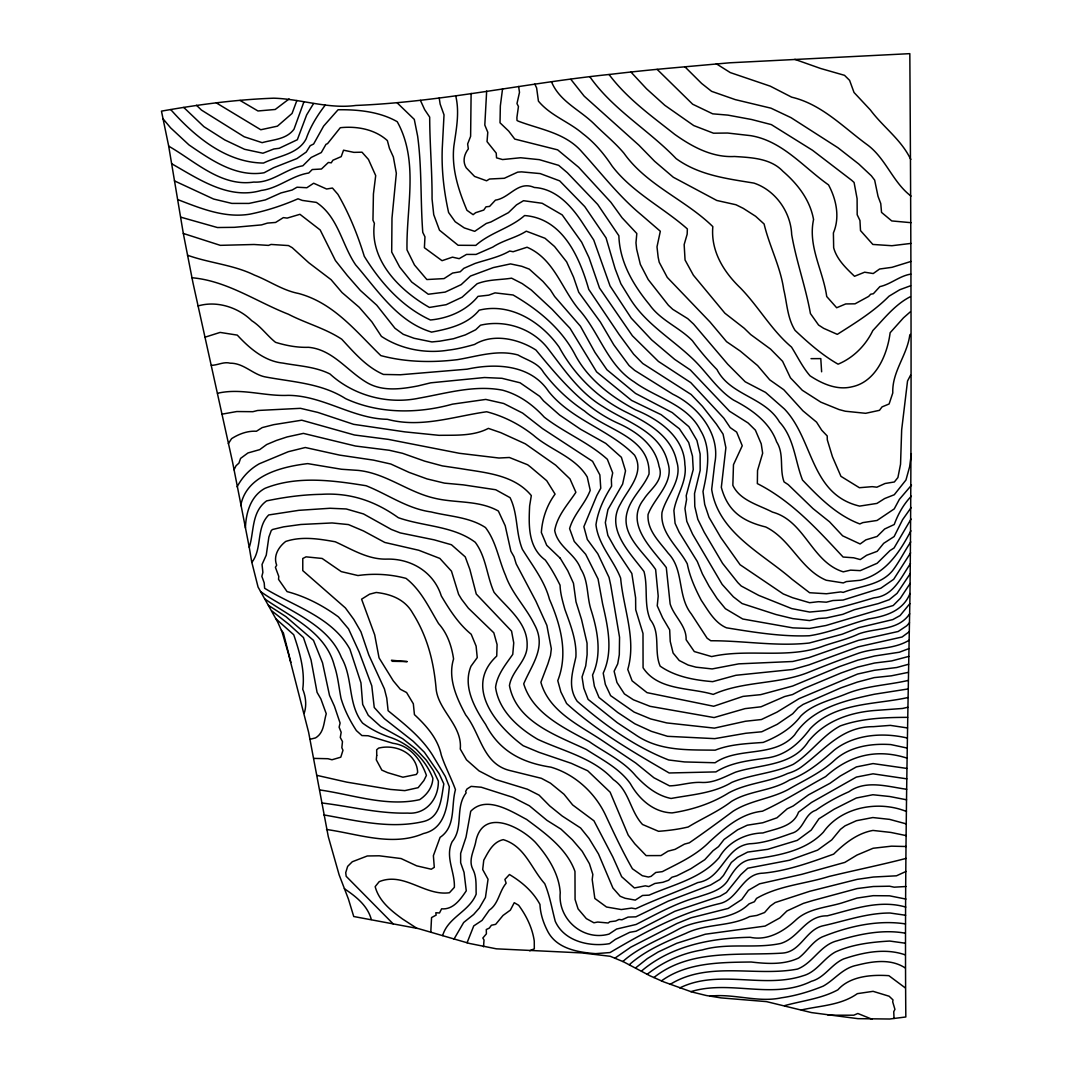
<?xml version="1.0" encoding="UTF-8"?>
<svg xmlns="http://www.w3.org/2000/svg" width="1073" height="1073" viewBox="0 0 1073 1073"><rect width="100%" height="100%" fill="white"/><g stroke="black" fill="none" stroke-linecap="round" stroke-linejoin="round"><path stroke-width="1.5" d="M455.676 95.658C459.794 112.491 456.226 129.471 453.866 146.169C451.384 168.421 458.453 190.109 466.956 210.308L473.126 214.68L475.634 212.695L483.775 210.053L486.002 206.821L489.583 206.418L495.444 200.141C509.957 197.942 517.924 180.344 534.327 187.48C556.203 188.754 571.681 206.231 582.854 223.439L593.758 240.044L610.041 285.901L631.246 318.144L651.606 339.846L674.689 359.388L690.341 369.957L729.533 411.227L748.109 422.99L755.392 430.152L761.226 443.833L762.662 453.222L757.538 470.484L757.35 483.601C791.659 500.997 817.291 529.338 843.096 557.035L853.665 557.786L860.264 559.57L866.662 555.264L877.178 551.321L883.696 543.327L894.131 536.567L902.594 519.681L911.192 507.516M471.114 93.364L470.618 136.325L467.64 143.956L468.338 148.892C464.072 154.525 462.423 161.406 466.219 167.804L474.574 176.428L486.579 180.801L489.503 179.017L504.31 178.279L517.682 172.136L521.558 171.868L540.188 173.585L559.69 180.868L584.772 206.606L606.057 237.884L615.097 268.652L620.891 283.782L630.347 299.099C645.57 323.442 670.665 338.183 691.106 357.322C706.007 370.762 716.482 389.217 733.516 400.068C751.435 409.282 769.623 422.078 776.624 441.848C784.47 454.187 779.199 468.888 784.081 481.925L788.159 484.58L812.972 508.562L829.523 521.8L842.627 535.816L860.13 543.984L865.884 539.853L877.124 536.446L884.648 529.002L894.225 524.523C898.074 514.101 903.56 504.243 911.339 496.182M483.534 946.788L484.017 939.975L482.837 938.03L486.391 933.859L486.297 929.526L489.355 928.065L491.394 925.261L495.672 924.336L503.036 915.443L510.359 910.119L514.249 902.701L518.648 905.25C526.307 915.618 532.342 927.783 534.26 941.034L534.314 948.8L529.713 950.799M245.422 527.956C245.945 512.773 250.626 496.128 264.937 488.349C297.033 475.446 332.871 480.396 366.108 485.734C387.809 494.345 407.284 508.696 431.145 511.942C449.48 516.515 469.357 516.985 485.492 527.554C496.209 541.57 498.61 559.529 505.584 575.463C511.901 593.543 526.065 607.318 534.381 624.419C546.922 646.992 532.034 664.066 523.718 683.836C532.785 713.545 564.022 727.896 589.345 741.684C605.092 752.777 623.359 760.824 635.833 775.94C645.597 786.268 656.77 795.589 671.081 798.473C691.696 794.65 713.545 793.323 731.813 782.378C751.636 774.17 773.579 773.432 793.242 764.352C810.531 753.568 822.039 735.702 840.213 725.938C861.753 718.226 885.077 717.408 907.61 717.354M486.659 91.071L484.808 125.045L487.786 132.301L487.035 141.623L496.222 153.117L496.544 157.838L502.566 159.555L520.62 157.744L539.343 159.662L558.671 165.349L567.349 172.713L597.688 204.433L618.866 235.738C619.684 262 633.164 284.935 649.473 304.665C660.485 320.384 679.45 327.372 692.447 340.771C699.945 350.951 708.167 360.555 717.005 369.608C730.163 395.494 764.888 396.93 779.508 422.051C794.275 437.999 794.986 460.921 802.524 480.06C819.236 497.617 836.792 515.255 859.835 523.946L862.799 522.618L877.057 520.459L894.238 508.897L899.375 499.347L911.5 485.144M502.566 88.764L500.34 105.919L500.018 122.791L508.709 131.107L514.758 139.074L557.652 149.858L578.629 167.24L610.872 202.261L622.032 217.725L636.812 233.525L635.967 242.833L636.624 249.07L640.34 264.387L648.199 279.53L668.412 305.269L672.784 309.346L687.753 318.654L693.601 324.073L727.749 364.23L745.212 381.8L765.545 392.396L784.443 409.014C813.683 439.608 810.249 494.438 859.621 506.107L876.949 503.411L884.621 498.556L894.278 494.733L905.961 480.007L909.636 466.715L911.353 453.611M240.741 505.611C246.28 475.339 281.797 466.715 307.71 463.616L341.442 469.25L358.208 470.403C385.757 473.247 407.566 491.89 433.988 498.073C455.462 503.398 478.424 499.87 498.368 511.03L505.209 525.77L510.896 551.254L514.007 556.713L516.193 563.875L535.896 601.162L546.868 625.358L551.334 648.816L550.503 655.496L547.914 663.798L540.886 682.254C548.866 711.077 578.199 724.691 601.269 739.887L635.726 763.01L653.94 777.777L669.539 785.865C679.678 785.664 690.288 782.002 700.723 782.391C713.625 783.384 724.06 776.986 735.515 772.184C760.449 764.03 792.598 766.471 808.519 741.215C824.748 721.338 848.81 712.767 873.704 710.567L902.554 708.462L907.758 707.281M251.82 562.413C262.59 548.598 255.79 527.903 268.706 514.96L298.831 510.332L330.041 508.267L346.217 508.964L363.519 513.94L391.377 529.472L400.256 532.905L434.163 539.84L451.465 544.762L465.253 556.887L469.867 569.428L476.264 594.04L511.566 631.139L513.739 642.888L512.76 654.369C505.691 664.549 497.215 674.568 495.565 687.31C498.784 710.755 518.38 727.977 537.707 739.31C563.566 751.368 593.342 757.739 613.327 779.575C629.274 790.251 629.972 811.054 642.539 824.493L658.527 831.307C668.734 830.542 678.203 829.349 688.182 826.988C702.614 818.176 717.944 811.711 731.504 801.383C749.343 790.452 771.635 791.23 789.513 780.004C806.708 773.861 820.845 761.897 834.338 749.987C854.631 734.214 883.186 732.282 907.342 738.036M304.142 713.411C306.824 705.591 305.818 696.739 302.734 689.228C305.201 670.987 299.649 652.089 293.72 634.747L276.257 619.134M249.271 547.378L232.573 462.141L192.992 282.896L183.335 233.579L168.649 145.901L161.46 111.136C198.572 104.55 236.073 99.548 273.749 98.193C301.231 98.957 328.003 109.205 355.82 105.449C441.66 101.989 525.837 82.97 611.154 74.265A1512.984 1121.58 -6.8 0 1 670.41 68.109L729.761 62.797L909.824 53.65C910.977 234.705 911.876 415.761 909.944 596.803C907.356 736.843 904.552 876.936 905.827 1016.976L889.691 1019.015L857.971 1018.666L811.496 1012.59L766.498 1001.619L721.016 997.89L706.195 995.489L691.696 991.921L663.624 981.849L649.997 975.8L623.587 961.837L610.229 956.284L581.861 952.918L496.383 948.827L469.558 943.475L418.322 928.588L353.741 916.516L348.403 899L339.122 874.817L328.298 836.699L308.622 732.322L288.489 653.94L281.971 631.648L277.733 622.139L258.057 587.038L251.672 561.729L249.271 547.378C254.247 531.497 251.256 512.049 266.6 500.89C284.653 497.107 302.908 494.626 321.377 494.331C350.214 492.561 374.906 500.943 398.338 517.696C423.701 526.602 453.222 525.783 475.259 542.294C486.203 557.008 486.713 575.866 494.063 592.323C507.167 608.123 527.849 622.635 527.138 645.45C527.366 660.794 511.861 670.558 509.447 685.567C516.381 722.142 556.672 735.421 586.354 749.504C601.873 759.63 619.188 768.134 630.28 783.531C638.931 798.983 653.363 812.328 672.06 812.905C691.978 809.9 711.734 803.529 728.688 792.893C747.17 782.874 768.603 782.405 787.555 773.512A48.822 34.497 11.6 0 0 800.82 767.356C824.144 750.456 841.178 726.475 873.422 726.662L890.362 725.375L907.49 727.95M296.886 100.486L292.057 113.443L277.438 126.158L260.793 129.753L216.37 102.928M303.847 102.056L293.989 129.229C286.25 139.557 273.333 139.477 262.147 142.669L244.188 136.767L201.442 110.063L196.52 105.288M454 939.103L463.67 922.498L473.636 914.478L479.349 907.973L485.452 897.444L488.041 879.27L482.689 869.532L483.762 860.197C488.363 851.922 492.775 842.037 503.224 839.636C524.979 846.208 531.041 868.352 544.735 883.669C549.765 895.673 551.911 908.576 555.224 921.224C564.103 941.356 589.6 947.097 609.504 943.663L615.406 939.371L629.744 932.316L636.115 931.19L674.877 911.272L720.05 896.223L726.434 892.468L740.786 874.656L747.76 868.218L789.446 860.238L817.572 850.138L831.723 839.918L840.414 829.375L845.041 825.834L856.415 820.711L872.845 817.546L889.557 819.37L906.377 823.916M234.048 469.786L236.06 465.722L238.93 463.147L240.58 458.399L247.97 452.954L259.693 449.641L266.708 444.53L276.418 440.453L287.054 436.952L303.391 433.385L355.431 446.019L389.284 450.271L402.59 453.316L424.76 461.162L442.371 465.897L460.585 468.606C485.573 472.817 513.9 474.548 531.323 495.578L529.633 505.893C528.734 524.764 527.715 547.176 545.325 560.093C550.999 568.006 555.747 576.469 560.052 585.187C560.294 593.503 562.695 601.484 564.894 609.437C570.393 624.66 576.764 640.393 575.906 656.864C572.741 671.899 567.255 686.787 577.194 701.273C604.582 725.107 634.666 746.687 668.68 759.979L684.494 761.937L715.087 762.755C738.667 746.432 773.901 758.235 794.583 734.951C812.02 707.965 845.175 700.454 874.495 694.218L908.08 688.96M313.531 103.571L306.65 114.905L297.342 139.718L279.168 148.302L273.83 148.986L262.925 153.224L244.55 149.295L224.78 139.933L203.91 126.668L183.751 107.434M237.12 486.807C242.23 477.096 249.741 469.156 259.304 463.777L288.302 451.706L305.282 447.508L339.645 455.113L373.498 460.129L390.813 464.019L409.148 472.415L427.054 478.92L444.477 483.132L463.254 484.862L495.726 489.744L510.064 497.671C518.125 514.007 515.577 532.503 522.35 549.242C532.221 565.35 544.548 580.694 549.456 599.284C560.643 624.996 568.435 653.47 557.772 680.644L560.857 691.897L566.611 703.512C597.218 731.437 633.58 752.2 669.15 772.976L715.919 771.903C731.853 761.964 750.349 760.475 768.362 757.766C786.71 754.695 799.559 742.918 810.276 728.607C835.384 702.265 875.099 704.8 907.906 697.544M910.534 375.268L907.53 381.022L901.669 429.804L900.542 464.247L897.913 477.539L894.359 481.978L885.064 483.494L876.882 487.196L872.188 486.659L859.393 487.719L840.937 476.332L832.447 456.736L827.31 439.89L827.203 435.946L821.703 430.206L816.553 422.132L802.912 410.811L783.813 389.754L769.73 379.842L757.592 365.558L740.33 351.126L726.569 341.683L710.018 321.98L667.245 277.371L659.198 262.214L658.151 257.171L656.998 246.857L660.324 231.245L641.104 214.667C618.906 196.279 601.43 173.41 582.156 152.165C565.551 132.811 540.631 129.659 518.286 121.155L516.998 120.484L516.918 117.426L518.447 106.509L516.985 103.598L519.493 92.345L518.621 86.457M910.615 552.85L893.688 579.299L880.812 588.232L843.096 600.048L832.903 600.531L826.358 602.194L818.511 601.685L809.632 602.718L792.639 597.728L783.263 593.946L740.088 564.733L720.868 537.653L709.025 517.347L704.706 504.444L703.003 491.474C707.469 471.624 711.828 448.89 700.521 430.434C687.565 404.387 656.207 398.083 634.291 381.988C607.13 364.994 599.324 332 578.749 309.306C561.407 288.449 554.003 258.861 527.058 247.233L513.095 251.739L509.702 251.028C498.985 257.252 486.686 259.599 474.99 263.475L463.831 268.344L460.196 271.777L452.578 273.065L444.021 278.604L426.853 279.543L414.486 265.004L407.002 249.888C406.171 207.196 419.087 161.124 397.238 121.705C379.815 111.713 358.06 109.433 338.062 109.768L323.617 126.104L313.624 144.023L310.231 145.687L306.248 152.044L296.966 158.549L273.602 167.737L264.092 172.766C235.953 177.447 211.099 160.025 188.996 144.922L170.594 127.821L163.029 118.808M910.467 563.593C900.864 577.582 893.621 595.904 873.985 597.835C858.078 602.516 842.453 607.251 826.277 610.51L809.632 612.053L791.78 608.619L758.772 595.408L741.242 586.019L737.822 582.599L722.558 563.352L704.196 532.181L697.839 519.359L694.794 506.496L694.526 493.567L700.173 470.363L700.133 454.027L696.927 440.453L688.866 426.652L672.261 412.609L635.511 393.415L606.942 369.769L595.005 352.454L580.439 326.219L554.62 296.497L550.422 289.938L542.965 281.434L529.284 269.135L521.813 266.305L510.533 263.904L493.339 267.579L470.457 276.056L461.162 284.64L445.174 292.097L428.288 294.243L411.724 282.051L399.719 267.123L391.699 252.034L391.98 218.168L396.339 173.29L393.362 157.007L389.432 148.329L387.366 140.59C374.812 129.189 356.719 125.97 340.289 127.714L327.56 143.634L325.991 144.319L321.283 152.567L311.197 157.463L302.854 165.779C285.606 168.756 271.751 183.268 253.764 182.075C221.655 186.93 196.01 162.157 170.151 147.014L168.689 146.089M910.762 541.919C904.418 551.415 899.281 561.903 892.387 570.903C879.672 585.778 859.795 585.804 843.23 592.39L840.736 591.907L826.438 593.758L809.605 592.725L791.995 579.232C761.964 553.145 718.293 532.651 711.681 489.395L714.779 463.16C720.64 433.894 697.96 406.265 672.919 394.247L634.653 370.359L629.1 365.585L613.783 344.809L600.344 321.994L578.723 292.245L573.545 277.142L566.651 261.879L554.54 246.508L545.017 238.273L526.28 231.178C516.059 237.79 503.331 240.151 492.802 247.085L476.036 254.435L466.527 254.422L459.177 258.673L452.471 257.158L442.036 260.685L424.398 247.729L424.962 236.838L422.775 232.372C420.361 200.651 421.971 168.072 417.625 136.083L414.285 119.385L397.198 102.887M228.334 443.672L231.58 438.656C238.984 433.948 247.501 430.729 256.434 431.239L262.201 427.604L273.695 424.667L301.754 420.2L354.452 434.994L388.413 439.394L459.418 453.302L498.972 458.023L509.367 457.487L527.648 464.77L530.505 466.983L546.72 480.691L555.076 494.116C546.868 505.209 542.267 518.621 541.342 532.503L546.707 545.285L560.213 558.201M910.145 583.444L900.287 598.372L893.219 605.507L826.022 625.492L809.498 628.47L792.853 627.879L742.731 619L725.402 608.699L717.113 598.586L709.105 586.287L702.413 573.934L697.302 561.514L679.182 532.262L675.078 523.356L673.898 510.56C676.446 495.096 687.498 480.744 684.869 464.609C684.306 437.033 658.876 419.328 635.551 409.859C611.731 397.064 588.728 379.909 575.611 355.713C561.97 328.995 538.566 309.815 513.095 294.995L495.015 292.875L488.725 295.155L478.022 296.363C466.326 310.714 448.648 318.225 430.461 319.995C401.946 306.905 380.513 282.575 364.27 256.286C357.617 234.652 349.168 213.728 337.901 194.32L332.442 188.03L326.608 189.022L313.665 183.228L306.851 187.735L297.02 187.225L292.124 190.042L280.952 192.952L265.339 199.913L248.99 203.427L231.835 203.401L213.581 199.028L174.43 180.868M909.998 593.476C903.077 610.98 885.748 616.21 868.862 618.88C848.891 624.325 829.939 632.601 809.377 635.753C781.694 636.866 753.729 632.212 726.475 627.812C714.725 622.85 708.167 610.497 701.326 600.37C695.197 588.755 689.832 576.805 687.27 563.794L686.841 563.017C678.029 546.761 659.975 532.892 661.974 512.559C666.4 495.391 682.897 480.168 676.674 461.35C671.778 436.563 648.347 423.03 627.343 412.716C598.291 398.78 574.578 375.416 559.194 347.209C541.57 322.195 510.574 302.358 479.135 310.191C467.506 324.515 448.755 328.848 431.413 332.147L430.89 331.879C397.386 321.484 377.481 290.099 355.659 264.87C341.804 244.698 338.384 217.001 316.387 202.408L302.304 200.41L297.999 198.8C282.601 205.506 266.627 210.777 249.875 214.157C225.25 218.262 201.724 208.833 179.218 200.155L177.742 199.685M909.837 603.656L900.073 615.58L892.83 619.577L858.883 627.651L842.238 634.197L809.243 643.022C776.624 646.657 743.415 640.608 710.795 640.755L707.134 638.22L691.32 613.957C677.076 596.119 684.319 569.924 668.211 553.252L667.647 552.528C658.956 541.248 646.979 530.049 648.052 514.504C654.356 497.403 674.582 482.877 667.808 462.517C660.552 431.467 626.793 422.185 603.16 406.721C579.688 392.772 564.747 370.373 548.558 349.329C533.16 328.633 505.356 319.378 480.476 325.213L475.661 329.773L465.374 334.883L453.477 338.733L439.742 341.174L431.896 341.938L414.084 338.277L403.287 334.32L394.944 328.244L376.744 305.188L360.38 290.448L347.344 275.56L335.42 260.538L320.183 229.971L299.944 214.305L287.148 218.101L283.366 217.618L275.587 222.446L267.472 223.09L261.504 224.901L234.343 227.328L217.403 227.53L180.68 217.148M910.306 573.505L897.055 593.369L889.249 599.7L878.25 603.603L854.282 609.746L842.788 614.333L826.143 618.008L818.458 618.491L809.579 620.583L792.84 618.625L775.98 614.521L742.087 603.549L733.382 596.829L722.156 584.396L692.595 534.166L686.8 521.357L684.963 508.548L686.572 499.535L686.21 495.659L693.238 469.545L692.487 456.159L688.718 442.572L679.357 428.744L661.129 414.688L631.568 400.403L596.601 371.888L570.058 328.338L552.179 309.386L531.35 290.059L522.216 283.607L511.593 278.175C500.005 279.999 488.456 279.329 477.136 283.741L462.087 297.221L446.153 304.692L429.441 307.441C399.639 290.501 369.367 260.31 374.397 223.358L372.961 220.193L373.417 193.998L375.698 175.61L368.455 159.448L361.99 152.192L353.902 152.366L343.534 150.193L341.214 156.631L332.898 160.226L331.249 162.828L328.365 162.466L321.444 169.024L312.243 169.534L308.756 173.008C291.655 175.623 278.336 188.379 261.235 190.444C228.71 200.021 198.653 179.03 171.653 163.74L171.613 163.713M911.057 519.037L894.037 548.021L889.986 550.583L877.137 563.285L860.238 570.635L850.567 570.139L843.271 571.842C811.604 562.091 804.991 520.874 772.52 512.116C758.705 504.887 740.021 500.581 732.846 485.331L733.476 464.689L742.248 445.751L736.655 432.097L730.203 427.604L723.886 418.215L690.757 382.618L658.433 361.44L632.399 335.782L599.512 288.02L588.997 257.614L581.673 242.19L562.198 214.895L542.187 203.28L523.53 200.705L516.515 204.863L508.428 212.655L490.898 221.977L486.31 223.452L474.695 231.339L464.287 227.919L455.207 221.749L448.608 212.521C443.954 191.557 441.405 169.963 442.264 148.315L444.021 114.865L440.145 104.081L439.206 97.978M910.91 530.8C899.442 552.595 885.587 573.76 860.17 580.278L846.356 581.579L843.284 582.934L826.25 580.252C800.391 569.414 790.895 539.276 765.72 526.977C742.476 521.237 727.749 511.284 721.324 487.343L725.885 447.723L723.068 434.122L716.402 424.117L702.439 406.332L691.106 394.475L642.767 363.506L633.66 354.211L619.161 334.548L588.755 289.388C579.594 257.305 562.788 218.436 524.59 215.539C510.212 228.254 490.173 232.546 475.808 245.382L458.117 245.274L439.487 230.199L433.733 214.694L432.057 198.948C432.231 171.626 429.75 144.319 429.683 117.118L424.626 109.58L420.428 100.379M467.063 942.791L473.756 925.905L482.032 920.419L489.275 910.159C498.663 903.801 499.173 891.368 506.148 883.24L504.887 879.458L509.447 874.522C522.028 882.086 532.905 891.435 539.947 904.391C540.376 914.156 543.595 923.625 548.169 932.169C557.424 948.867 578.226 952.341 595.663 953.642L610.041 952.556C644.417 932.169 680.564 912.627 720.063 903.493C738.465 899 742.436 873.489 763.064 873.167C787.595 870.874 810.692 862.263 833.654 854.135C844.625 843.338 857.421 833.198 872.966 830.435L890.872 832.433L906.283 835.639M325.307 105.02C317.447 115.24 310.352 126.601 306.154 138.86C298.026 154.458 277.8 155.907 263.515 163.056C225.96 162.694 194.562 136.445 170.755 109.594M910.28 334.4L909.783 334.964C907.168 355.364 891.918 371.674 892.79 392.933L889.115 403.971L882.046 406.895L879.498 410.315L865.656 413.306L845.256 411.214L839.046 409.551L820.818 402.147L802.309 390.277L790.439 377.83L782.606 361.333L770.588 349.127L750.684 334.548L744.193 328.231L724.892 313.209L693.373 275.184L685.057 259.988L684.158 244.577L687.176 234.169L687.35 228.925C662.953 207.357 632.171 192.375 612.079 166.033C603.925 153.747 594.616 142.642 582.773 133.656C568.824 121.651 550.556 115.736 538.431 101.144L536.621 87.919L534.81 84.137M909.689 613.783C898.168 631.031 875.903 627.598 858.682 633.928C847.643 639.106 835.787 641.815 824.292 645.718C788.159 659.627 748.967 648.119 711.64 656.582L694.298 651.552L686.116 639.709C686.68 625.774 674.018 616.599 670.142 603.925L666.293 567.537C652.116 548.638 624.312 523.946 643.827 499.24C650.251 488.926 664.536 480.556 659.037 466.312C655.214 444.973 636.329 431.306 617.592 423.044C583.229 407.458 559.355 378.3 535.95 350.039C518.407 338.813 493.285 333.059 474.574 344.446C465.883 346.901 457.178 349.114 448.179 350.16C425.257 353.875 400.725 349.141 381.411 336.372L371.902 321.9L359.214 307.28L342.046 292.553L331.088 279.691L308.809 262.764L292.218 247.675L288.489 245.569L271.053 244.443L268.491 245.395L253.993 244.496L220.314 245.341L183.309 233.458M909.515 622.756L906.739 625.787L898.195 631.487L858.48 640.34L809.002 657.601L792.719 661.491L738.787 663.852L712.137 668.935L695.961 667.165L688.155 665.045L679.249 660.512L673.093 653.001L670.236 641.426L669.673 629.824L662.618 617.833L657.239 605.802L658.205 596.132L655.63 569.535C643.988 552.005 619.912 534.823 627.477 511.097C631.528 497.188 643.612 487.249 649.031 474.051C650.493 437.046 606.781 430.555 584.463 410.946C568.717 400.457 554.996 387.527 543.568 372.398C538.056 362.822 526.964 360.166 517.951 354.962C497.523 349.369 477.378 356.37 457.339 359.67C431.722 362.741 405.621 362.231 380.821 355.592C356.035 331.544 333.864 303.002 298.629 293.492C282.655 290.434 269.35 280.885 254.475 275.117C233.512 264.79 209.517 263.113 187.52 255.226M910.28 311.867L903.479 317.836L890.134 332.737C887.344 354.694 875.917 381.8 852.083 386.776C837.195 390.505 822.307 383.879 810.035 375.818C802.483 367.114 797.615 356.773 791.512 347.075C771.366 330.055 758.799 306.865 740.45 288.007C723.443 271.697 710.648 250.814 712.834 226.618C685.285 199.618 646.791 185.361 623.99 153.278C615.298 142.924 604.716 134.34 595.099 124.87C580.734 110.184 560.026 102.002 551.67 82.192L551.482 81.789M629.288 964.721C645.624 950.168 665.984 941.799 685.821 933.376C706.021 923.424 729.975 926.817 749.584 916.583L756.867 915.43L764.566 912.533L770.24 906.095L775.175 902.554L809.766 891.287L857.166 879.364L873.328 877.03L896.465 875.809L906.014 871.45M635.605 967.913L647.395 958.565L658.151 951.992L676.795 943.274L705.323 934.221L765.116 926.079L779.83 917.911L786.938 910.964L803.436 903.359L813.133 900.435L857.126 888.565L873.261 886.513L889.584 886.204L894.144 887.183L906.001 886.513M641.453 971.092C671.296 945.554 711.882 937.95 750.188 937.292C767.785 941.008 783.679 931.364 795.951 919.937C807.969 908.657 825.942 907.597 841.259 903.131L857.086 898.061L873.181 895.673L889.477 895.807L905.934 899.08M647.207 974.257C663.342 961.569 682.012 953.267 702.238 949.94C727.87 942.523 755.016 948.948 780.675 943.462C799.103 937.923 805.461 915.551 827.243 915.819C852.807 909.394 879.189 899.335 905.773 907.087M909.341 631.635L902.085 637L858.293 646.831L808.881 664.911L792.665 669.485L735.93 675.279L712.673 681.65C694.419 680.134 675.36 676.755 660.163 666.145C653.712 651.217 660.955 633.164 650.305 619.725C643.679 604.421 648.226 587.508 643.988 571.507C629.771 552.515 605.4 528.989 620.449 504.002C628.107 488.926 644.953 473.233 634.639 455.247C609.585 429.549 571.547 420.066 548.679 391.551C530.706 364.485 495.833 362.956 467.131 369.179L400.283 374.772L383.423 374.437C366.322 367.02 354.144 352.548 341.751 339.216C325.159 328.284 305.926 323.335 288.396 314.228C256.393 301.741 227.074 280.818 191.987 277.746M614.842 958.202L630.857 947.137L676.848 923.545L690.932 917.831L728.124 908.442L741.765 899.496L748.444 890.282L759.563 883.817L801.679 874.361L844.84 862.397L857.005 855.047L873.114 848.26L891.529 846.168L906.175 846.517M909.166 640.192C893.594 649.822 873.918 647.462 857.005 653.779C840.789 659.587 824.735 665.756 808.76 672.221C778.126 684.641 743.549 680.765 713.223 694.419C689.765 687.404 658.044 690.717 643.076 667.768L642.995 633.486L635.712 609.732L635.605 597.809L631.823 573.451L615.03 548.169L607.855 535.4L605.333 522.631L607.935 509.568L622.622 484.097L625.519 470.846L621.388 457.299L605.789 443.404L580.573 429.254L559.704 415.103L543.582 400.926L539.706 396.326L520.056 382.779L501.936 378.3L484.5 377.522L430.742 382.82L417.947 385.931C401.114 389.177 382.538 391.712 366.966 382.618C347.169 371.003 332.804 349.53 308.528 347.303C297.261 347.692 286.276 345.6 275.533 342.327C267.19 335.688 260.954 326.5 251.766 320.72C238.099 307.2 216.558 300.48 198.116 305.939M622.836 961.515C638.623 947.352 658.581 940.109 676.969 930.076C699.569 916.972 730.203 922.525 749.061 903.895L754.386 901.736L756.519 898.423C778.488 885.574 804.965 883.991 829.027 876.467C854.765 870.283 880.732 864.972 906.081 858.413M289.093 98.944L275.224 109.473L257.976 110.975L240.07 100.446M653.9 977.53C690.261 948.532 739.203 955.882 782.324 953.106C801.129 951.939 805.675 929.312 823.501 925.677C845.537 920.808 867.239 912.949 890.067 913.016L905.612 915.256M661.451 980.883C687.082 962.36 720.788 962.387 751.167 962.012C766.873 963.822 784.068 965.003 798.688 957.948C807.124 951.657 812.167 941.692 822.039 936.984C848.086 926.482 877.392 919.601 905.478 923.92M670.182 984.357C708.676 960.643 755.835 977.007 797.507 969.067C813.24 962.91 820.241 944.951 837.208 940.78C859.124 934.14 882.529 929.124 905.344 933.188M679.786 987.925C718.695 968.758 763.372 988.944 803.127 975.759C816.794 972.058 823.541 958.296 835.505 951.912C852.499 944.32 871.343 942.107 889.691 941.048L905.236 943.194M690.891 991.653C730.458 979.461 773.137 1000.197 811.376 981.285C824.627 977.798 831.441 964.144 843.646 958.913C863.202 952.395 885.118 947.808 905.156 954.836M908.992 648.575L899.348 652.223L874.777 655.965L857.917 660.123L839.368 666.628L792.598 686.049L760.65 694.66L743.012 696.39L713.679 706.262L647.032 692.648L632.104 680.832L627.772 669.458C636.638 639.119 623.333 608.485 620.637 578.119C613.595 559.972 598.157 544.722 595.971 524.71C597.969 510.748 604.112 497.966 611.623 486.163L611.342 479.403L612.696 472.885L607.372 459.324C588.5 442.277 564.331 432.741 544.252 417.142C532.731 404.628 519.198 394.757 502.701 390.223C474.829 384.657 446.448 393.308 419.006 398.163C387.742 404.709 353.58 395.602 330.001 373.994C315.247 366.617 298.911 366.054 283.004 363.103C264.427 361.225 249.499 348.282 237.281 335.111L220.113 332.415L205.158 337.15M908.804 656.421L891.663 660.914L874.602 663.02L857.743 667.071L841.125 672.972L803.918 688.544L792.571 694.539L784.618 696.551L760.985 706.799L745.051 708.623L714.082 717.569L650.05 706.316L633.419 699.797L624.432 693.936L616.962 682.508L614.118 671.229L617.713 663.879L619.309 654.718L619.55 637.295L610.698 584.986L609.035 577.408L597.782 553.735L587.32 539.464L583.86 526.695L596.776 495.578L600.759 488.228L599.861 474.91L592.578 461.323L542.482 428.57L522.631 413.092L503.72 403.502L485.774 399.424L452.524 404.145C417.598 413.856 378.917 413.977 345.6 398.633C321.592 383.356 293.237 382.082 266.238 377.092C253.241 375.067 244.067 363.009 230.172 363.197C223.881 361.413 217.712 365.303 211.341 365.316M908.616 664.254L896.773 667.5L874.428 670.276L857.568 674.045L798.969 698.697L776.932 712.164L761.387 719.54L745.494 721.244L714.403 728.124L666.749 722.92L650.654 718.923L634.183 712.123L610.631 695.666L605.333 684.373L603.214 673.133C613.407 651.029 607.828 626.458 602.61 603.884L598.063 578.977L585.697 554.312L574.243 541.422L569.602 528.627C573.626 514.249 585.12 503.975 590.23 490.307L587.239 476.962C575.182 456.883 550.61 450.231 533.509 435.303C519.614 424.345 503.787 416.217 486.673 411.764C453.638 416.404 421.22 428.261 387.594 419.369L386.991 419.302C352.266 418.537 322.745 395.441 288.06 395.36C264.481 396.447 241.103 387.742 217.511 393.281M910.575 285.753L899.764 289.737L889.007 296.215C873.717 311.626 855.409 322.852 837.302 334.36L823.648 328.325L818.578 325.039L810.423 313.557C805.729 287.014 796.246 261.235 791.673 234.504C790.801 212.266 775.618 190.35 753.984 183.107C727.118 178.668 699.516 175.382 676.594 158.938L676.191 158.683C648.763 130.021 613.112 109.822 589.976 76.948M910.4 296.685C895.298 304.33 884.326 318.373 872.832 330.551C865.643 345.439 853.464 357.778 838.08 364.176C822.066 355.029 808.425 342.931 795.066 330.39C787.287 317.957 787.072 303.257 783.706 289.428C780.42 266.587 769.408 246.267 764.097 223.989L755.633 216.29L743.24 208.35L735.944 204.742L716.791 200.463L673.348 177.273L654.651 161.312L638.891 145.177L584.168 96.141L570.876 79.375M908.429 672.342L891.301 675.829L874.254 677.613L857.448 682.066L840.843 687.873L803.127 704.411L798.138 707.818L792.706 713.773L777.228 724.329L761.736 731.773L745.883 733.248L714.739 738.64L667.554 736.319L651.391 731.343L634.854 723.792L617.726 712.472L599.016 697.504L594.375 686.251L592.551 675.038C602.235 654.154 597.594 630.32 590.874 609.303C586.703 595.904 588.581 581.137 580.721 568.905C575.329 553.534 557.826 547.069 554.701 530.545C557.249 515.617 567.885 504.417 575.893 492.292L569.964 478.893L555.72 465.199L525.327 443.833L500.809 432.674L488.376 428.382C473.367 436.282 455.649 435.075 439.018 435.33L404.897 431.882L353.58 424.318L317.849 412.421L300.467 408.33L257.614 410.49L252.852 411.697L236.811 411.536L221.655 414.218M908.254 680.43C887.639 685.191 866.085 685.741 846.302 693.842C830.904 700.213 812.65 703.915 800.632 716.214C791.364 728.674 777.362 736.762 763.171 742.422C747.103 743.643 730.364 744.139 715.168 750.175C687.256 749.772 659.104 751.341 634.894 734.348L617.216 722.652L588.111 699.381L583.792 688.169L582.049 676.969L585.724 665.904L587.119 654.61L587.052 643.129L581.553 619.55L576 601.846L573.465 583.283L567.818 570.836L560.227 558.228M784.524 1005.656C802.43 1000.72 821.569 998.668 837.906 989.802C850.178 976.054 871.611 974.512 888.873 975.679L905.223 987.857M310.03 739.284L315.542 737.902C324.261 732.685 323.657 722.29 326.259 713.773L320.867 698.925L317.072 692.367L311.036 659.895L303.431 637.536L289.16 624.553L272.006 611.047M910.749 274.138C899.59 275.868 890.925 284.197 879.86 286.625L873.368 293.72L870.672 294.23L868.647 296.416L855.033 303.82L845.725 303.941L836.672 307.75L826.72 296.524C823.098 270.557 807.674 246.24 813.602 219.335L813.468 219.026C809.807 199.591 797.534 183.926 782.928 171.304C770.602 158.214 751.274 157.583 734.509 156.497C712.231 157.677 692.34 146.867 674.689 134.34C651.485 115.938 627.008 98.542 609.075 74.533M801.316 1009.975C820.483 1005.616 840.843 1005.361 857.354 993.652L873.073 991.331L889.128 996.227L893.004 999.915L892.709 1001.887L894.936 1009.358L893.742 1011.678L894.037 1018.465M910.91 261.463L891.971 267.325L879.592 269.028L873.221 273.535L864.623 272.207L854.524 276.284C846.074 268.183 836.792 259.425 833.667 247.756L833.399 232.908C840.065 217.309 836.336 199.363 828.53 184.891C803.503 167.24 782.365 140.858 750.671 135.654L727.642 133.039L713.505 133.2L693.748 125.568L664.844 105.328L646.536 88.791L630.951 72.052M710.138 996.12C734.08 993.397 757.86 1002.893 781.385 997.81C795.817 995.771 809.807 991.559 823.259 986.1C834.874 979.569 842.841 967.846 856.951 965.231C872.738 961.247 890.617 958.457 905.116 967.873M811.027 358.65L820.791 358.61L821.623 371.795M326.514 829.496C358.1 833.895 392.436 846.919 423.459 833.533C445.496 828.651 447.508 805.139 449.332 786.764L445.295 776.45L432.486 755.03C421.22 737.057 404.28 723.98 388.118 710.715L386.763 698.134L384.416 688.92L368.79 654.906L360.944 631.809L353.755 619.349L345.399 607.935L302.774 570.621L302.774 558.496L306.06 556.847L322.128 558.456L341.268 571.614L357.953 575.544C373.914 573.25 390.411 574.189 406.05 578.387C421.045 590.083 428.985 607.653 438.562 623.574C447.401 633.352 451.653 646.12 453.571 658.943C447.575 678.284 456.669 698.134 465.736 714.994C480.53 733.624 482.528 763.037 508.803 770.266L541.409 778.327L550.462 783.169L564.009 794.248L572.647 804.938L593.946 820.805L612.844 856.992L621.669 876.721L634.384 887.961L645.369 885.829L648.789 886.566L654.879 883.468L662.859 882.288L668.559 880.276L671.886 877.258L676.781 875.809L690.811 868.754L704.773 859.701L713.049 850.715L718.508 846.637L724.034 839.502L737.62 829.778L747.264 825.204L762.742 822.763L776.973 817.8L787.206 808.814L793.175 805.984L808.532 794.838L829.939 783.33L840.199 776.047L856.402 766.9L873.033 763.574L906.94 768.442M828.088 1015.232L853.8 1015.192L857.837 1013.489L872.161 1019.283M910.99 243.41L891.891 245.717L872.832 244.443L860.506 230.588L859.956 220.488L857.193 214.748L857.099 198.679L854.081 182.464L851.613 180.237L812.476 150.247L771.353 124.616L751.65 119.519L727.937 115.119L712.687 113.832L692.662 104.215L657.132 69.356M322.034 803.006C350.549 806.4 378.675 813.803 407.539 813.093C426.263 814.715 438.709 798.62 438.347 781.09L433.465 770.749L426.316 760.167L416.217 749.33L402.697 738.747L380.7 726.515L368.28 715.329L362.687 704.438L360.957 682.844L349.905 649.192C331.946 616.801 294.217 606.513 264.629 588.259L264.199 582.867L261.866 576.375L262.885 572.378L262.04 564.478L266.252 555.143L268.867 537.077L271.268 530.545L272.555 529.499L283.648 526.843L300.856 524.482L332.094 522.953L348.443 524.576L363.546 530.987L384.831 542.469L418.765 550.261L439.836 558.416L451.478 571.171L458.614 594.348L461.524 599.19L468.338 608.136L493.821 632.802L497.081 644.578L496.732 656.072C463.737 686.492 495.753 725.348 523.181 745.722L538.941 752.307L571.212 763.292L587.682 770.763L610.135 792.182L628.201 835.102L634.773 843.78L646.147 855.624L660.981 855.57L668.036 851.157L675.078 849.347L684.507 844.102L689.295 842.828C704.156 832.621 718.427 822.079 733.007 811.282C749.853 800.458 770.32 798.983 787.958 789.661C803.945 780.366 821.167 772.788 834.834 759.952C849.937 746.432 871.276 743.281 890.845 744.582L907.208 748.069M323.872 814.944L324.314 814.997C356.719 820.697 389.539 829.08 422.44 821.757C440.788 818.095 441.137 798.58 443.833 783.92L439.085 773.579L424.398 752.28L413.199 741.282L384.349 718.669L374.249 707.496L371.781 685.821L359.173 652.035L348.524 628.858L338.438 616.908C322.919 605.548 305.711 596.534 287.068 591.599L278.537 579.34L278.779 576.416L275.399 567.282L276.686 565.243C273.092 555.881 278.511 547.056 285.686 541.463C301.956 536.017 319.057 538.928 335.219 541.771C351.931 549.322 368.24 559.824 387.286 559.1C411.482 558.631 433.894 572.298 441.285 595.904C449.587 609.866 458.493 623.856 471.195 634.25L476.104 646.08L477.244 657.601L470.993 666.226C462.611 686.197 474.507 707.925 485.6 724.369C499.428 751.18 521.894 762.715 550.905 767.155C574.578 774.143 594.657 792.357 605.32 814.635C613.85 832.956 622.38 851.211 632.413 868.768L642.311 875.716L648.347 877.03L651.07 876.373L655.777 872.47L662.309 871.652C678.726 863.108 696.028 855.489 709.494 841.782C724.677 828.021 740.813 813.455 762.407 811.201C784.175 801.169 804.522 788.159 825.62 776.624C849.038 755.513 876.185 748.216 907.061 758.142M911.044 222.688L891.757 220.931L881.537 212.4L880.759 203.575L878.036 196.359L874.656 180.13L871.33 175.784L858.708 163.954L837.986 147.766L791.029 117.668L770.991 108.185L735.3 99.628L711.6 91.339L701.635 83.453L684.748 66.647M906.806 778.837L873.033 773.821L856.375 777.08L811.496 802.456L798.513 812.167C793.363 826.894 775.725 828.624 762.943 832.956C745.534 833.278 727.789 842.104 719.151 857.568C701.232 878.626 673.133 884.595 649.085 895.15L642.566 895.459L635.283 900.113L625.116 898.275L620.167 896.263L612.911 888.015L598.493 853.96L589.01 838.415L580.6 827.98L562.212 816.03L549.738 805.944L539.089 795.147L527.353 789.205L495.713 779.535L479.041 770.897L466.487 759.818L460.263 749.034C462.624 725.04 437.194 710.004 435.987 687.35C433.519 660.767 427.215 636.276 412.716 613.193L412.569 612.924C404.829 599.311 390.84 594.08 376.221 592.47L369.622 594.16L361.588 599.177L374.692 634.84L379.037 657.829L393.281 680.845L400.283 689.242L406.587 692.528L413.333 703.781L414.433 714.631C426.504 725.831 437.878 738.72 441.258 754.976C445.067 766.659 451.17 777.818 455.462 789.674C450.901 805.769 456.226 826.451 440.078 837.383L433.385 855.691L434.283 867.346L431.279 869.224L416.686 865.844L401.074 858.548L379.238 855.798L367.315 855.972L352.293 861.753L347.652 866.38L345.721 872.657L346.177 876.306L393.107 923.813M906.685 789.285L906.323 789.232C887.532 786.603 865.844 779.615 848.891 791.767C837.329 796.823 826.183 802.98 815.856 810.249C803.811 814.125 804.173 830.22 791.337 833.386C777.885 838.161 764.137 843.177 749.705 843.754C724.49 846.879 722.907 878.613 697.772 882.569C677.184 891.904 655.871 899.241 635.632 908.818L631.568 908.08L621.307 909.555L606.5 907.007L594.831 898.45L592.202 879.605L592.832 874.428L589.399 863.658L582.223 851.318L572.352 839.783L561.018 829.161L547.029 820.389L529.391 805.783L512.894 797.346L481.281 787.233L471.141 786.375L467.023 788.963L465.628 791.485L466.151 792.88C454.778 807.553 463.818 827.659 452.149 841.701C444.812 856.723 455.059 871.839 454.362 887.344L449.439 892.736C424.613 896.223 404.052 871.558 379.185 881.671L375.161 886.647C378.957 901.012 390.948 910.588 402.563 919.025L416.954 928.346M906.551 799.787L889.665 796.501L872.872 794.744L856.348 798.004L834.177 809.19L818.94 818.779L811.228 830.086L797.319 840.347L767.745 849.32L747.653 852.083L737.54 857.327L731.33 862.464L723.417 875.541L719.782 879.498L710.554 885.037L668.318 901.092L635.873 916.838L628.081 917.08L621.938 919.776L618.987 919.454L615.661 921.023L609.826 921.734L608.163 922.995L597.701 922.042L593.906 922.78L586.341 918.622L578.065 908.871L575.074 899.469L574.967 871.424C566.799 848.569 545.299 833.332 526.628 819.437C511.191 811.349 486.351 794.986 470.712 811.282L466.017 837.168L460.639 853.384L460.652 862.772L464.032 872.322L466.272 890.818C460.518 899.281 453.289 909.864 441.607 908.831L439.501 912.962L435.826 912.747L436.134 915.121L431.561 917.549L430.796 932.048M313.946 758.396L327.895 758.718L331.986 759.764L340.785 757.189L342.971 750.295L341.844 747.68L342.475 741.591L340.289 737.473L341.174 732.296L339.108 727.199L340.101 723.081L334.427 706.208L329.518 695.411L322.53 662.832L313.477 640.353L285.954 616.653L268.451 605.373M319.875 789.969C352.843 794.664 386.468 807.057 419.65 799.667C426.906 794.919 432.553 787.247 432.875 778.274C425.31 758.946 409.135 743.509 389.378 737.084A69.53 47.909 22 0 1 362.553 723.054C347.491 703.968 353.312 678.19 341.429 657.534C327.815 623.534 288.302 611.369 260.551 591.572M317.273 775.444L346.794 782.137L390.505 789.433L404.816 790.627L418.148 787.676L423.902 780.527L426.424 775.39C421.032 760.033 410.396 745.52 392.933 743.281L368.146 735.756L361.909 735.568L356.397 730.619C349.946 720.721 344.487 710.071 341.04 698.429C338.88 687.552 337.968 676.366 334.374 665.797C325.843 631.997 290.81 617.082 264.615 598.828M906.457 811.496C878.613 800.15 841.031 806.909 823.353 832.205C804.737 851.801 776.034 855.892 750.456 859.553C738.975 861.552 732.939 872.081 727.414 881.134C720.546 890.831 708.18 893.474 697.557 897.135C675.722 903.144 656.005 914.37 636.074 924.47L616.586 929.044L609.008 934.087C583.001 941.437 557.638 919.092 560.24 892.682C558.993 873.543 547.699 856.227 535.306 842.251C519.587 826.13 483.547 808.117 475.996 840.481C474.521 849.99 468.016 859.567 472.737 869.05C476.895 876.789 475.862 885.681 476.171 894.144C469.209 911.607 448.434 917.026 442.814 935.026L442.814 935.602M794.825 59.35L820.563 68.457L844.518 75.325L849.588 80.354L854.028 92.479L870.391 109.969C882.945 126.869 900.784 139.249 910.266 158.509L910.87 159.367M911.031 196.091C892.977 182.504 886.003 158.871 867.816 145.163C843.512 127.539 821.998 104.296 791.659 97.16L770.28 86.175L730.284 72.588L716.321 63.79M344.366 888.712C355.834 896.438 367.516 905.451 371.312 919.481M281.434 630.428L283.352 632.855L290.863 662.403M376.73 755.365L376.288 759.818L381.84 770.119L387.648 772.667L402.911 777.201L416.351 774.451L417.665 772.386C416.7 753.072 395.655 743.817 378.621 748.109L376.677 749.786L376.73 755.365M407.069 661.558L392.275 661.317L391.444 660.257L407.11 661.612"/></g></svg>
